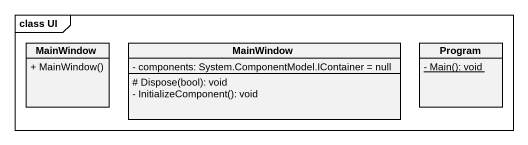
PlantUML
@startuml
mainframe class UI
hide circle
hide empty members
skinparam classAttributeIconSize 0
class MainWindow {
  + MainWindow()
}
class "MainWindow" as MainWindow_2 {
  - components: System.ComponentModel.IContainer = null
  # Dispose(bool): void
  - InitializeComponent(): void
}
class Program {
  {static} - Main(): void
}
@enduml
